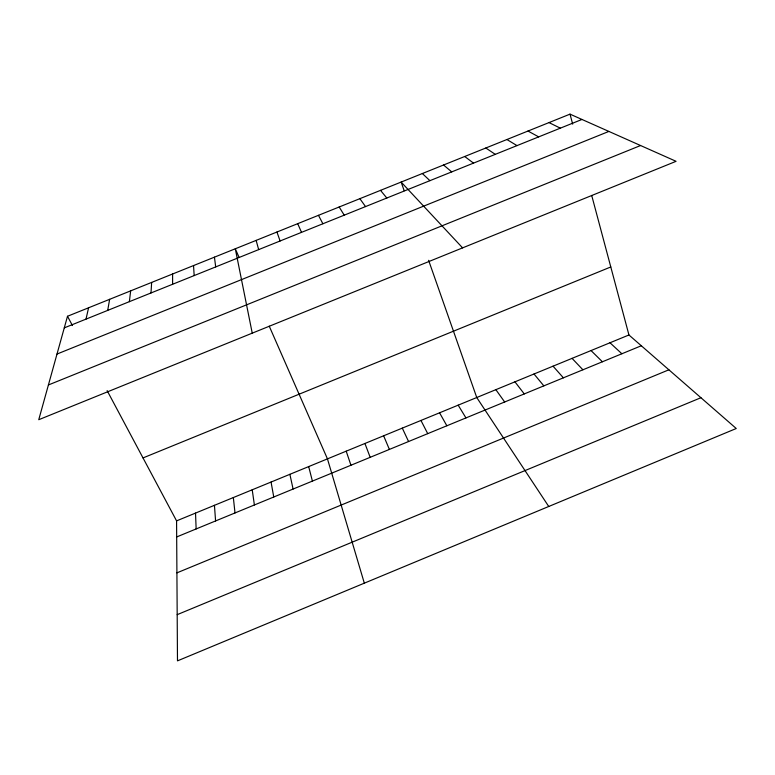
<?xml version="1.0" encoding="UTF-8"?>
<svg xmlns="http://www.w3.org/2000/svg" width="775" height="775" viewBox="0 0 775 775"><rect width="100%" height="100%" fill="white"/><g stroke="black" fill="none" stroke-linecap="round" stroke-linejoin="round"><path stroke-width="1.16" d="M172.602 284.26L172.602 273.992M150.999 292.96L151.648 282.42M129.367 301.669L130.655 290.867M107.706 310.387L109.633 299.324M86.006 319.126L88.582 307.791M67.503 316.268L38.75 419.711L676.081 161.316L570.012 114.138L67.503 316.268L72.443 325.539M176.913 572.861L668.893 369.801M177.184 614.662L700.929 397.72M176.574 520.877L628.942 334.984L736.25 428.507L177.485 660.862L176.574 520.877L107.134 390.619M176.681 536.949L641.303 345.766M143.017 457.928L610.787 266.968M64.277 327.873L581.957 119.457M57.001 354.049L608.869 131.43M48.408 384.972L640.576 145.526M549.01 122.586L560.335 128.156M527.988 131.043L538.683 136.875M506.918 139.519L516.993 145.613M485.828 148.006L495.273 154.351M464.709 156.502L473.515 163.108M443.552 165.007L451.728 171.885M610.002 342.773L621.86 353.758M422.365 173.532L429.912 180.672M591.044 350.562L602.398 361.77M572.057 358.36L582.907 369.791M462.588 247.874L401.14 182.067L404.192 190.737M553.05 366.178L563.386 377.822M534.014 373.996L543.837 385.863M380.515 190.359L386.812 198.022M514.949 381.833L524.268 393.923M359.862 198.671L365.538 206.586M495.864 389.67L504.661 401.983M548.739 506.482L476.751 397.527L428.604 260.313M339.179 206.993L344.226 215.169M458.17 405.16L465.959 417.919M439.57 412.804L446.855 425.775M318.467 215.324L322.884 223.752M420.951 420.457L427.722 433.642M402.302 428.12L408.57 441.527M239.01 257.232L235.3 248.775L252.243 333.153M269.245 326.178L327.457 458.877L364.327 583.168M297.716 223.665L301.514 232.364M383.625 435.792L389.389 449.423M364.928 443.474L370.179 457.327M276.937 232.025L280.104 240.977M346.202 451.176L350.949 465.233M256.137 240.395L258.666 249.608M570.012 114.138L572.677 124.136M591.703 195.445L628.942 334.984M308.683 466.589L312.403 481.101M289.879 474.319L293.095 489.044M271.056 482.05L273.759 496.998M252.214 489.79L254.394 504.971M214.433 257.164L215.702 266.91M233.343 497.55L235.009 512.943M214.443 505.31L215.586 520.936M193.537 265.573L194.167 275.58M195.523 513.089L196.143 528.938"/></g></svg>
